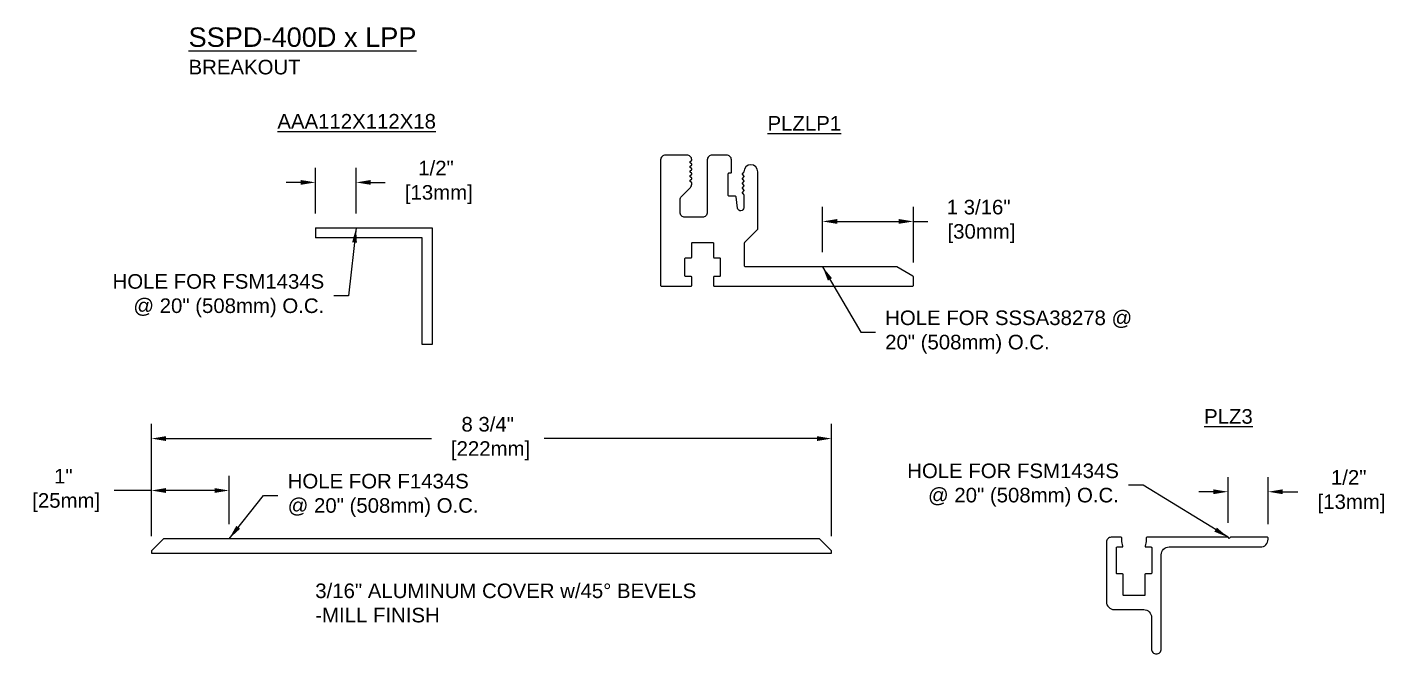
# Model space of a CAD drawing. Header units: inches. Extents: x 0.1 to 43.2, y 0 to 11.7.
# Drawn here: x 25.72 to 43.18, y 1.77 to 9.83 of the extents above; entities that cross this region are included whole.
import ezdxf

# ---------------------------------------------------------------- set-up
doc = ezdxf.new("R2010")
doc.units = ezdxf.units.IN
doc.header["$MEASUREMENT"] = 0
for name, color, linetype in [('Dimensions', 3, 'Continuous'), ('Metals', 7, 'Continuous'), ('Text', 2, 'Continuous')]:
    doc.layers.add(name, color=color, linetype=linetype)
doc.styles.add('ARIAL', font='arial.ttf')
doc.dimstyles.new('Arial', dxfattribs={"dimtxt": 0.1875, "dimasz": 0.1875, "dimexe": 0.1875, "dimexo": 0.1875, "dimgap": 0.1875, "dimtad": 0, "dimtih": 1, "dimtoh": 1, "dimdec": 4, "dimzin": 0, "dimdsep": 46, "dimlunit": 4, "dimtxsty": 'ARIAL', "dimcen": 0.1875, "dimadec": 0, "dimazin": 0, "dimtfac": 1, "dimtdec": 4, "dimtofl": 0, "dimtmove": 0, "dimatfit": 3, "dimfxl": 0, "dimfrac": 2, "dimtolj": 1, "dimtzin": 0, "dimarcsym": 0})

# ---------------------------------------------------------------- blocks, each defined once
blk = doc.blocks.new('*D15')
at = {"layer": 'Defpoints', "color": 0}
for p in [(35.951, 7.332), (35.951, 6.748), (37.119, 6.618)]:
    blk.add_point(p, dxfattribs=at)
at = {"layer": 'Dimensions', "color": 0, "lineweight": -2}
for p, q in [((35.951, 6.936), (35.951, 7.52)), ((37.119, 6.805), (37.119, 7.52)), ((36.139, 7.332), (36.931, 7.332)), ((37.119, 7.332), (37.306, 7.332))]:
    blk.add_line(p, q, dxfattribs=at)
at = {"layer": 'Dimensions', "color": 0}
for points in [[(36.139, 7.363), (36.139, 7.301), (35.951, 7.332)], [(36.931, 7.363), (36.931, 7.301), (37.119, 7.332)]]:
    blk.add_solid(points, dxfattribs=at)
at = {"layer": 'Dimensions', "color": 0, "insert": (37.958, 7.332), "char_height": 0.1875, "attachment_point": 5, "style": 'ARIAL'}
blk.add_mtext('\\A1;1 3/16"\\P [30mm]', dxfattribs=at)
blk = doc.blocks.new('PLZLP1')
blk.add_lwpolyline([(1.247, 0.73, 0.198912), (1.25, 0.737), (1.25, 1.473, 1), (1.07, 1.473, -0.198912), (1.067, 1.466), (1.051, 1.45, 0.414214), (1.051, 1.436), (1.067, 1.42, -0.198912), (1.07, 1.413, -0.198912), (1.067, 1.406), (1.051, 1.39, 0.414214), (1.051, 1.376), (1.067, 1.36, -0.198912), (1.07, 1.353, -0.198912), (1.067, 1.346), (1.051, 1.33, 0.414214), (1.051, 1.316), (1.067, 1.3, -0.198912), (1.07, 1.293, -0.198912), (1.067, 1.286), (1.051, 1.27, 0.414214), (1.051, 1.256), (1.067, 1.24, -0.198912), (1.07, 1.233, -0.198912), (1.067, 1.226), (1.051, 1.21, 0.414214), (1.051, 1.196), (1.067, 1.18, -0.198912), (1.07, 1.173), (1.07, 1.01, -0.93609), (0.99, 1.005), (0.971, 1.149, 0.376062), (0.961, 1.158), (0.88, 1.158, -0.414214), (0.87, 1.168), (0.87, 1.448, -0.414214), (0.88, 1.458), (0.9, 1.458, 0.414214), (0.91, 1.468), (0.91, 1.626, 0.414214), (0.847, 1.688), (0.662, 1.688, 0.414214), (0.6, 1.626), (0.6, 0.951, -0.414214), (0.537, 0.888), (0.312, 0.888, -0.414214), (0.25, 0.951), (0.25, 1.112, -0.198912), (0.268, 1.156), (0.382, 1.27, 0.198912), (0.4, 1.314), (0.4, 1.326, 0.198912), (0.397, 1.333), (0.381, 1.348, -0.414214), (0.381, 1.363), (0.397, 1.378, 0.198912), (0.4, 1.386, 0.198912), (0.397, 1.393), (0.381, 1.408, -0.414214), (0.381, 1.423), (0.397, 1.438, 0.198912), (0.4, 1.446, 0.198912), (0.397, 1.453), (0.381, 1.468, -0.414214), (0.381, 1.483), (0.397, 1.498, 0.198912), (0.4, 1.506, 0.198912), (0.397, 1.513), (0.381, 1.528, -0.414214), (0.381, 1.543), (0.397, 1.558, 0.198912), (0.4, 1.566, 0.198912), (0.397, 1.573), (0.381, 1.588, -0.414214), (0.381, 1.603), (0.397, 1.618, 0.198912), (0.4, 1.626, 0.414214), (0.337, 1.688), (0.062, 1.688, 0.414214), (0, 1.626), (0, 0.01, 0.414214), (0.01, 0), (0.39, 0, 0.414214), (0.4, 0.01), (0.4, 0.115, 0.414214), (0.39, 0.125), (0.322, 0.125, -0.414214), (0.312, 0.135), (0.312, 0.355, -0.414214), (0.322, 0.365), (0.39, 0.365, 0.414214), (0.4, 0.375), (0.4, 0.553, -0.414214), (0.41, 0.563), (0.67, 0.563, -0.414214), (0.68, 0.553), (0.68, 0.375, 0.414214), (0.69, 0.365), (0.757, 0.365, -0.414214), (0.767, 0.355), (0.767, 0.135, -0.414214), (0.757, 0.125), (0.69, 0.125, 0.414214), (0.68, 0.115), (0.68, 0.01, 0.414214), (0.69, 0), (3.24, 0, 0.414214), (3.25, 0.01), (3.25, 0.119, 0.267949), (3.245, 0.128), (3.036, 0.249, 0.131652), (3.031, 0.25), (1.09, 0.25, -0.414214), (1.08, 0.26), (1.08, 0.558, -0.198912), (1.083, 0.565)], format="xyb", close=True)
blk = doc.blocks.new('AAA112X112X18')
for p, q in [((0, 0), (0, -0.125)), ((-1.5, -1.5), (-1.375, -1.5))]:
    blk.add_line(p, q)
for points in [[(0, 0), (-1.5, 0), (-1.5, -1.5)], [(-1.375, -1.5), (-1.375, -0.125), (0, -0.125)]]:
    blk.add_lwpolyline(points)
blk = doc.blocks.new('*D21')
at = {"layer": 'Defpoints', "color": 0}
for p in [(29.953, 7.834), (29.429, 7.248), (29.953, 7.248)]:
    blk.add_point(p, dxfattribs=at)
at = {"layer": 'Dimensions', "color": 0, "lineweight": -2}
for p, q in [((29.429, 7.435), (29.429, 8.021)), ((29.953, 7.435), (29.953, 8.021)), ((29.241, 7.834), (29.054, 7.834)), ((30.141, 7.834), (30.328, 7.834))]:
    blk.add_line(p, q, dxfattribs=at)
at = {"layer": 'Dimensions', "color": 0}
for points in [[(29.241, 7.865), (29.241, 7.803), (29.429, 7.834)], [(30.141, 7.865), (30.141, 7.803), (29.953, 7.834)]]:
    blk.add_solid(points, dxfattribs=at)
at = {"layer": 'Dimensions', "color": 0, "insert": (30.98, 7.834), "char_height": 0.1875, "attachment_point": 5, "style": 'ARIAL'}
blk.add_mtext('\\A1;1/2"\\P [13mm]', dxfattribs=at)
blk = doc.blocks.new('PLZ3')
blk.add_lwpolyline([(1.575, 1.03, -0.414214), (1.585, 1.02), (1.585, 0.76, 0.414214), (1.595, 0.75), (1.855, 0.75, 0.414214), (1.865, 0.76), (1.865, 1.02, -0.414214), (1.875, 1.03), (1.942, 1.03, 0.414214), (1.952, 1.04), (1.952, 1.365, 0.414214), (1.942, 1.375), (1.878, 1.375, -0.482716), (1.868, 1.387), (1.881, 1.444, 0.057088), (1.881, 1.446), (1.881, 1.49, -0.414214), (1.891, 1.5), (2.018, 1.5, -0.414214), (2.08, 1.438), (2.08, 0.67, -0.414214), (1.98, 0.57), (1.6, 0.57, 0.414214), (1.5, 0.47), (1.5, 0.063, -0.414214), (1.438, 0, -0.414214), (1.375, 0.063), (1.375, 1.275, 0.414214), (1.275, 1.375), (0.1, 1.375, -0.414214), (0, 1.475), (0, 1.49, -0.414214), (0.01, 1.5), (0.485, 1.5), (0.5, 1.485), (0.515, 1.5), (1.559, 1.5, -0.414214), (1.569, 1.49), (1.569, 1.446, 0.057088), (1.569, 1.444), (1.582, 1.387, -0.482716), (1.572, 1.375), (1.507, 1.375, 0.414214), (1.497, 1.365), (1.497, 1.04, 0.414214), (1.507, 1.03)], format="xyb", close=True)
blk = doc.blocks.new('*D22')
at = {"layer": 'Defpoints', "color": 0}
for p in [(41.681, 3.854), (41.165, 3.268), (41.681, 3.251)]:
    blk.add_point(p, dxfattribs=at)
at = {"layer": 'Dimensions', "color": 0, "lineweight": -2}
for p, q in [((41.165, 3.456), (41.165, 4.042)), ((41.681, 3.438), (41.681, 4.042)), ((40.978, 3.854), (40.79, 3.854)), ((41.869, 3.854), (42.065, 3.854))]:
    blk.add_line(p, q, dxfattribs=at)
at = {"layer": 'Dimensions', "color": 0}
for points in [[(40.978, 3.885), (40.978, 3.823), (41.165, 3.854)], [(41.869, 3.885), (41.869, 3.823), (41.681, 3.854)]]:
    blk.add_solid(points, dxfattribs=at)
at = {"layer": 'Dimensions', "color": 0, "insert": (42.717, 3.854), "char_height": 0.1875, "attachment_point": 5, "style": 'ARIAL'}
blk.add_mtext('\\A1;1/2"\\P [13mm]', dxfattribs=at)
blk = doc.blocks.new('*D24')
at = {"layer": 'Defpoints', "color": 0}
for p in [(36.067, 4.538), (27.32, 3.093), (36.067, 3.093)]:
    blk.add_point(p, dxfattribs=at)
at = {"layer": 'Dimensions', "color": 0, "lineweight": -2}
for p, q in [((27.32, 3.281), (27.32, 4.726)), ((36.067, 3.281), (36.067, 4.726)), ((27.507, 4.538), (30.92, 4.538)), ((35.88, 4.538), (32.37, 4.538))]:
    blk.add_line(p, q, dxfattribs=at)
at = {"layer": 'Dimensions', "color": 0}
for points in [[(27.507, 4.569), (27.507, 4.507), (27.32, 4.538)], [(35.88, 4.569), (35.88, 4.507), (36.067, 4.538)]]:
    blk.add_solid(points, dxfattribs=at)
at = {"layer": 'Dimensions', "color": 0, "insert": (31.645, 4.538), "char_height": 0.1875, "attachment_point": 5, "style": 'ARIAL'}
blk.add_mtext('\\A1;8 3/4"\\P [222mm]', dxfattribs=at)
blk = doc.blocks.new('*D25')
at = {"layer": 'Defpoints', "color": 0}
for p in [(28.32, 3.87), (28.32, 3.249), (27.32, 3.093)]:
    blk.add_point(p, dxfattribs=at)
at = {"layer": 'Dimensions', "color": 0, "lineweight": -2}
for p, q in [((27.32, 3.281), (27.32, 4.057)), ((28.32, 3.437), (28.32, 4.057)), ((27.32, 3.87), (26.84, 3.87)), ((28.132, 3.87), (27.507, 3.87))]:
    blk.add_line(p, q, dxfattribs=at)
at = {"layer": 'Dimensions', "color": 0}
for points in [[(27.507, 3.901), (27.507, 3.839), (27.32, 3.87)], [(28.132, 3.901), (28.132, 3.839), (28.32, 3.87)]]:
    blk.add_solid(points, dxfattribs=at)
at = {"layer": 'Dimensions', "color": 0, "insert": (26.188, 3.87), "char_height": 0.1875, "attachment_point": 5, "style": 'ARIAL'}
blk.add_mtext('\\A1;1"\\P [25mm]', dxfattribs=at)

msp = doc.modelspace()

# ---------------------------------------------------------------- linework, layer by layer
msp.add_lwpolyline([(27.31968, 3.06193), (36.06718, 3.06193), (36.06718, 3.09318), (35.91093, 3.24943), (27.47593, 3.24943), (27.31968, 3.09318)], close=True)

# ---------------------------------------------------------------- block references
at = {"xscale": -1}
msp.add_blockref('PLZ3', (41.6812, 1.76824), dxfattribs=at)
at = {"layer": 'Metals'}
msp.add_blockref('PLZLP1', (33.86868, 6.49829), dxfattribs=at)
at = {"layer": 'Metals', "xscale": -1}
msp.add_blockref('AAA112X112X18', (29.42887, 7.24794), dxfattribs=at)

# ---------------------------------------------------------------- texts
at = {"layer": 'Text', "style": 'ARIAL'}
for s, insert, char_height, width, attachment_point in [('{\\LSSPD-400D x LPP\\P\\H0.75x;\\lBREAKOUT}', (27.79795, 9.82796), 0.25, 4.7396332, 1), ('{\\LAAA112X112X18}', (30.97909, 8.61926), 0.1875, 2.2451472, 6), ('\\A1;{\\LPLZLP1}', (35.24399, 8.59481), 0.1875, 2.4899842, 4), ('HOLE FOR FSM1434S \\P@ 20" (508mm) O.C.', (29.5428, 6.37562), 0.1875, 3.9506446, 6), ('HOLE FOR SSSA38278 @\\P20" (508mm) O.C.', (36.75595, 5.90765), 0.1875, 3.6647516, 4), ('{\\LPLZ3}', (41.48321, 4.82198), 0.1875, 0.8234261, 6), ('HOLE FOR FSM1434S \\P@ 20" (508mm) O.C.', (39.76182, 3.93889), 0.1875, 3.9506446, 6), ('HOLE FOR F1434S\\P@ 20" (508mm) O.C.', (29.07276, 3.80576), 0.1875, 3.9506446, 4), ('3/16" ALUMINUM COVER w/45%%D BEVELS\\P-MILL FINISH', (29.4275, 2.42189), 0.1875, 7.9297767, 4)]:
    msp.add_mtext(s, dxfattribs=dict(at, insert=insert, char_height=char_height, width=width, attachment_point=attachment_point))

# ---------------------------------------------------------------- dimensions: what is measured, and where the dimension line sits
at = {"layer": 'Dimensions'}
for base, p1, p2, picture, middle in [((29.9531, 7.8338), (29.42887, 7.24794), (29.9531, 7.24794), '*D21', (30.98013, 7.8338)), ((35.95127, 7.33207), (37.11868, 6.61752), (35.95127, 6.74829), '*D15', (37.95821, 7.33207)), ((36.06718, 4.53815), (27.31968, 3.09318), (36.06718, 3.09318), '*D24', (31.64521, 4.53815)), ((28.31968, 3.86982), (27.31968, 3.09318), (28.31968, 3.24943), '*D25', (26.18765, 3.86982)), ((41.6812, 3.85411), (41.16533, 3.26824), (41.6812, 3.25074), '*D22', (42.71659, 3.85411))]:
    dim = msp.add_linear_dim(base=base, p1=p1, p2=p2, dimstyle='Arial', override={"dimpost": '\\X'}, dxfattribs=at)
    dim.commit()
    dim.dimension.update_dxf_attribs({"geometry": picture, "text_midpoint": middle, "dimtype": 160})

# ---------------------------------------------------------------- leaders
at = {"layer": 'Text', "annotation_type": 0, "has_hookline": 1}
for points, hookline_direction, text_width in [([(29.9531, 7.24794), (29.8553, 6.37562), (29.6678, 6.37562)], 1, 2.68741), ([(35.95127, 6.74829), (36.44345, 5.90765), (36.63095, 5.90765)], 0, 3.14721), ([(41.16533, 3.26824), (40.07432, 3.93889), (39.88682, 3.93889)], 1, 2.68741), ([(28.31968, 3.24943), (28.76026, 3.80576), (28.94776, 3.80576)], 0, 2.41793)]:
    msp.add_leader(points, dimstyle='Arial', override={"dimgap": 0.125, "dimtad": 0}, dxfattribs=dict(at, hookline_direction=hookline_direction, text_width=text_width))

doc.saveas('drawing.dxf')
